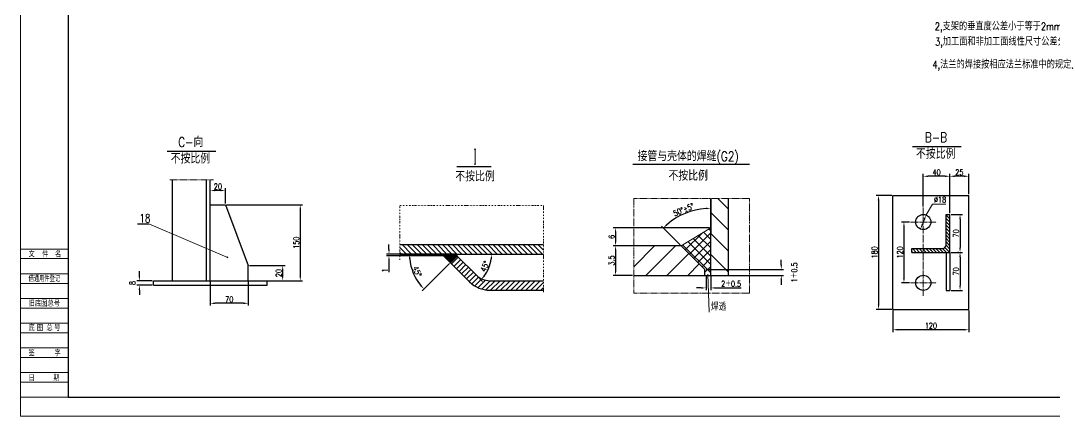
# Model space of a CAD drawing. Header units: millimetres. Extents: x -942 to 2422, y 1139 to 3515.
# Drawn here: x -942 to 1238, y 1139 to 1972 of the extents above; entities that cross this region are included whole.
import ezdxf
from ezdxf.enums import TextEntityAlignment as Align

# ---------------------------------------------------------------- set-up
doc = ezdxf.new("R2010")
doc.units = ezdxf.units.MM
doc.header["$LTSCALE"] = 10
doc.header["$MEASUREMENT"] = 0
for name, pattern in [('DIVIDE2', [0.625, 0.25, -0.125, 0, -0.125, 0, -0.125]), ('MYCENTER', [3.4, 1.5, -0.15, 0.1, -0.15, 1.5]), ('MYJX', [3.65, 1.5, -0.15, 0.1, -0.15, 0.1, -0.15, 1.5])]:
    doc.linetypes.add(name, pattern=pattern)
doc.layers.get('0').update_dxf_attribs({"linetype": 'CONTINUOUS', "lineweight": 25})
doc.layers.get('Defpoints').update_dxf_attribs({"linetype": 'CONTINUOUS', "lineweight": 5})
for name, color, linetype, lineweight in [('1', 7, 'CONTINUOUS', 25), ('2', 2, 'CONTINUOUS', 5), ('3', 3, 'MYCENTER', 5), ('5', 6, 'MYJX', 5), ('6', 4, 'CONTINUOUS', 5)]:
    doc.layers.add(name, color=color, linetype=linetype, lineweight=lineweight)
doc.styles.add('HZTXT', font='txt.shx', dxfattribs={"width": 0.75, "height": 12, "bigfont": 'hztxt.shx'})
doc.styles.get("Standard").update_dxf_attribs({"font": 'txt.shx', "bigfont": 'bigfont.shx'})
doc.dimstyles.get("Standard").update_dxf_attribs({"dimtxt": 0.18, "dimasz": 0.18, "dimexe": 0.18, "dimexo": 0.0625, "dimgap": 0.09, "dimtad": 0, "dimtih": 1, "dimtoh": 1, "dimdec": 4, "dimzin": 0, "dimdsep": 46, "dimtxsty": 'Standard', "dimcen": 0.09, "dimadec": 0, "dimazin": 0, "dimtfac": 1, "dimtdec": 4, "dimtofl": 0, "dimtmove": 0, "dimatfit": 3, "dimfxl": 0, "dimtolj": 1, "dimtzin": 0, "dimarcsym": 0})

# ---------------------------------------------------------------- blocks, each defined once
blk = doc.blocks.new('BORDER')
for p, q in [((0, 1), (0, 0)), ((0, 0), (1, 0))]:
    blk.add_line(p, q)
blk = doc.blocks.new('BIAO2')
at = {"layer": '2'}
for p, q in [((0, 78), (25, 78)), ((0, 73), (25, 73)), ((0, 65), (25, 65)), ((0, 60), (25, 60)), ((0, 52), (25, 52)), ((0, 47), (25, 47)), ((0, 39), (25, 39)), ((0, 34), (25, 34)), ((0, 26), (25, 26)), ((0, 21), (25, 21)), ((0, 13), (25, 13)), ((0, 8), (25, 8)), ((0, 0), (25, 0)), ((25, 0), (25, 0))]:
    blk.add_line(p, q, dxfattribs=at)
at = {"layer": '2', "style": 'HZTXT', "width": 0.8}
for s, p in [('文', (4.17, 73.81)), ('件', (11.34, 73.74)), ('名', (18.09, 73.74)), ('底', (4.16, 34.97)), ('总', (13.58, 34.97)), ('图', (8.59, 34.97)), ('号', (17.73, 34.97)), ('签', (4.16, 21.69)), ('字', (17.82, 21.69)), ('日', (4.13, 8.64)), ('期', (17.23, 8.73))]:
    blk.add_text(s, height=3, dxfattribs=at).set_placement(p)
at = {"layer": '2', "style": 'HZTXT'}
for s, width, p, p2 in [('借通用件登记', 0.702731, (4.2, 60.89), (20.82, 60.89)), ('旧底图总号', 0.844856, (4.14, 47.85), (20.76, 47.85))]:
    blk.add_text(s, height=3, dxfattribs=dict(at, width=width)).set_placement(p, p2, align=Align.FIT)
blk = doc.blocks.new('*D4')
at = {"layer": '6', "color": 0, "lineweight": -2}
blk.add_line((20.9, 1434.3), (32.4, 1422.8), dxfattribs=at)
blk.add_arc((-25.2, 1480.4), 76.4, 322.5083, 352.4917, dxfattribs=at)
at = {"layer": '6', "color": 0}
for points in [[(48.9, 1470.5), (52.2, 1470.3), (51.2, 1480.4)], [(36.7, 1432.8), (34.2, 1435), (28.8, 1426.4)]]:
    blk.add_solid(points, dxfattribs=at)
at = {"layer": 'Defpoints', "color": 0}
for p in [(-141.9, 1480.4), (-21.2, 1476.4), (160.7, 1480.4), (41, 1442.2), (19.1, 1436.1)]:
    blk.add_point(p, dxfattribs=at)
at = {"layer": '6', "color": 0, "insert": (37.3, 1454.5), "char_height": 12, "attachment_point": 5, "rotation": 67.5, "style": 'HZTXT'}
blk.add_mtext('\\A1;45°', dxfattribs=at)
blk = doc.blocks.new('*D5')
at = {"layer": '6', "color": 0, "lineweight": -2}
for p, q in [((-165.1, 1490.4), (-165.1, 1500.4)), ((-23.7, 1480.4), (-170.1, 1480.4)), ((-23.7, 1476.9), (-170.1, 1476.9)), ((-165.1, 1466.9), (-165.1, 1442.3))]:
    blk.add_line(p, q, dxfattribs=at)
at = {"layer": '6', "color": 0}
for points in [[(-166.7, 1490.4), (-163.4, 1490.4), (-165.1, 1480.4)], [(-166.7, 1466.9), (-163.4, 1466.9), (-165.1, 1476.9)]]:
    blk.add_solid(points, dxfattribs=at)
at = {"layer": 'Defpoints', "color": 0}
for p in [(-165.1, 1480.4), (-21.2, 1480.4), (-21.2, 1476.9)]:
    blk.add_point(p, dxfattribs=at)
at = {"layer": '6', "color": 0, "insert": (-173.5, 1446.2), "char_height": 12, "attachment_point": 5, "rotation": 90, "style": 'HZTXT'}
blk.add_mtext('\\A1;1', dxfattribs=at)
blk = doc.blocks.new('*D6')
at = {"layer": '6', "color": 0, "lineweight": -2}
blk.add_line((-37.4, 1460.7), (-94.8, 1403.2), dxfattribs=at)
blk.add_arc((-17.7, 1480.4), 104.1, 185.5073, 219.4927, dxfattribs=at)
at = {"layer": '6', "color": 0}
for points in [[(-123, 1470.3), (-119.6, 1470.5), (-121.8, 1480.4)], [(-96.8, 1415.3), (-99.3, 1413.1), (-91.3, 1406.8)]]:
    blk.add_solid(points, dxfattribs=at)
at = {"layer": 'Defpoints', "color": 0}
for p in [(-141.9, 1480.4), (-35.6, 1462.5), (-21.2, 1476.9), (160.7, 1480.4), (-118.2, 1453.4)]:
    blk.add_point(p, dxfattribs=at)
at = {"layer": '6', "color": 0, "insert": (-105.8, 1443.9), "char_height": 12, "attachment_point": 5, "rotation": 292.5, "style": 'HZTXT'}
blk.add_mtext('\\A1;45°', dxfattribs=at)
blk = doc.blocks.new('*D7')
at = {"layer": '6', "color": 0, "lineweight": -2}
blk.add_line((449.1, 1499.9), (409.9, 1539.1), dxfattribs=at)
blk.add_arc((513.4, 1435.6), 141.3, 94.0383, 130.9447, dxfattribs=at)
at = {"layer": '6', "color": 0}
for points in [[(503.4, 1578.2), (503.5, 1574.9), (513.4, 1576.9)], [(421.9, 1541.1), (419.6, 1543.6), (413.4, 1535.5)]]:
    blk.add_solid(points, dxfattribs=at)
at = {"layer": 'Defpoints', "color": 0}
for p in [(513.4, 1597.6), (476.8, 1572.1), (513.4, 1524), (450.9, 1498.1), (500.9, 1448.1)]:
    blk.add_point(p, dxfattribs=at)
at = {"layer": '6', "color": 0, "insert": (456.1, 1573.9), "char_height": 12, "attachment_point": 5, "rotation": 22.4915, "style": 'HZTXT'}
blk.add_mtext('\\A1;50%%d%%p5%%d', dxfattribs=at)
blk = doc.blocks.new('*D8')
at = {"layer": '6', "color": 0, "lineweight": -2}
for p, q in [((510.9, 1535.6), (307.7, 1535.6)), ((312.7, 1525.6), (312.7, 1508.1)), ((448.4, 1498.1), (307.7, 1498.1))]:
    blk.add_line(p, q, dxfattribs=at)
at = {"layer": '6', "color": 0}
for points in [[(311.1, 1525.6), (314.4, 1525.6), (312.7, 1535.6)], [(311.1, 1508.1), (314.4, 1508.1), (312.7, 1498.1)]]:
    blk.add_solid(points, dxfattribs=at)
at = {"layer": 'Defpoints', "color": 0}
for p in [(513.4, 1535.6), (312.7, 1498.1), (450.9, 1498.1)]:
    blk.add_point(p, dxfattribs=at)
at = {"layer": '6', "color": 0, "insert": (304.3, 1516.8), "char_height": 12, "attachment_point": 5, "rotation": 90, "style": 'HZTXT'}
blk.add_mtext('\\A1;6', dxfattribs=at)
blk = doc.blocks.new('*D9')
at = {"layer": '6', "color": 0, "lineweight": -2}
for p, q in [((348.4, 1498.1), (307.7, 1498.1)), ((312.7, 1488.1), (312.7, 1445.6)), ((348.4, 1435.6), (307.7, 1435.6))]:
    blk.add_line(p, q, dxfattribs=at)
at = {"layer": '6', "color": 0}
for points in [[(311.1, 1488.1), (314.4, 1488.1), (312.7, 1498.1)], [(311.1, 1445.6), (314.4, 1445.6), (312.7, 1435.6)]]:
    blk.add_solid(points, dxfattribs=at)
at = {"layer": 'Defpoints', "color": 0}
for p in [(350.9, 1498.1), (312.7, 1435.6), (350.9, 1435.6)]:
    blk.add_point(p, dxfattribs=at)
at = {"layer": '6', "color": 0, "insert": (304.3, 1466.8), "char_height": 12, "attachment_point": 5, "rotation": 90, "style": 'HZTXT'}
blk.add_mtext('\\A1;3.5', dxfattribs=at)
blk = doc.blocks.new('*D10')
at = {"layer": '6', "color": 0, "lineweight": -2}
for p, q in [((662.1, 1458.1), (662.1, 1468.1)), ((503.4, 1448.1), (667.1, 1448.1)), ((503.4, 1435.6), (667.1, 1435.6)), ((662.1, 1425.6), (662.1, 1415.6))]:
    blk.add_line(p, q, dxfattribs=at)
at = {"layer": '6', "color": 0}
for points in [[(660.5, 1458.1), (663.8, 1458.1), (662.1, 1448.1)], [(660.5, 1425.6), (663.8, 1425.6), (662.1, 1435.6)]]:
    blk.add_solid(points, dxfattribs=at)
at = {"layer": 'Defpoints', "color": 0}
for p in [(500.9, 1448.1), (500.9, 1435.6), (662.1, 1435.6)]:
    blk.add_point(p, dxfattribs=at)
at = {"layer": '6', "color": 0, "insert": (689.7, 1441.8), "char_height": 12, "attachment_point": 5, "rotation": 90, "style": 'HZTXT'}
blk.add_mtext('\\A1;1＋0.5', dxfattribs=at)
blk = doc.blocks.new('*D11')
at = {"layer": '6', "color": 0, "lineweight": -2}
for p, q in [((503.4, 1433.1), (503.4, 1404.2)), ((513.4, 1433.1), (513.4, 1404.2)), ((493.4, 1409.2), (483.4, 1409.2)), ((523.4, 1409.2), (577.6, 1409.2))]:
    blk.add_line(p, q, dxfattribs=at)
at = {"layer": '6', "color": 0}
for points in [[(493.4, 1410.8), (493.4, 1407.5), (503.4, 1409.2)], [(523.4, 1410.8), (523.4, 1407.5), (513.4, 1409.2)]]:
    blk.add_solid(points, dxfattribs=at)
at = {"layer": 'Defpoints', "color": 0}
for p in [(503.4, 1435.6), (513.4, 1435.6), (503.4, 1409.2)]:
    blk.add_point(p, dxfattribs=at)
at = {"layer": '6', "color": 0, "insert": (556.4, 1417.9), "char_height": 12, "attachment_point": 5, "style": 'HZTXT'}
blk.add_mtext('\\A1;2＋0.5', dxfattribs=at)
blk = doc.blocks.new('*D15')
at = {"layer": '6', "color": 0, "lineweight": -2}
for p, q in [((1017.6, 1566.5), (1017.6, 1649.4)), ((1047.6, 1644.4), (1027.6, 1644.4)), ((1057.6, 1606.5), (1057.6, 1649.4))]:
    blk.add_line(p, q, dxfattribs=at)
at = {"layer": '6', "color": 0}
for points in [[(1027.6, 1646), (1027.6, 1642.7), (1017.6, 1644.4)], [(1047.6, 1646), (1047.6, 1642.7), (1057.6, 1644.4)]]:
    blk.add_solid(points, dxfattribs=at)
at = {"layer": 'Defpoints', "color": 0}
for p in [(1017.6, 1644.4), (1057.6, 1604), (1017.6, 1564)]:
    blk.add_point(p, dxfattribs=at)
at = {"layer": '6', "color": 0, "insert": (1037.6, 1652.8), "char_height": 12, "attachment_point": 5, "style": 'HZTXT'}
blk.add_mtext('\\A1;25', dxfattribs=at)
blk = doc.blocks.new('*D16')
at = {"layer": '6', "color": 0, "lineweight": -2}
for p, q in [((961.6, 1580.8), (961.6, 1649.4)), ((1007.6, 1644.4), (971.6, 1644.4)), ((1017.6, 1646.9), (1017.6, 1649.4))]:
    blk.add_line(p, q, dxfattribs=at)
at = {"layer": '6', "color": 0}
for points in [[(971.6, 1646), (971.6, 1642.7), (961.6, 1644.4)], [(1007.6, 1646), (1007.6, 1642.7), (1017.6, 1644.4)]]:
    blk.add_solid(points, dxfattribs=at)
at = {"layer": 'Defpoints', "color": 0}
for p in [(961.6, 1644.4), (1017.6, 1644.4), (961.6, 1578.3)]:
    blk.add_point(p, dxfattribs=at)
at = {"layer": '6', "color": 0, "insert": (989.6, 1652.8), "char_height": 12, "attachment_point": 5, "style": 'HZTXT'}
blk.add_mtext('\\A1;40', dxfattribs=at)
blk = doc.blocks.new('*D17')
at = {"layer": '6', "color": 0, "lineweight": -2}
for p, q in [((1020.1, 1564), (1044.1, 1564)), ((1039.1, 1554), (1039.1, 1494)), ((1020.1, 1484), (1044.1, 1484))]:
    blk.add_line(p, q, dxfattribs=at)
at = {"layer": '6', "color": 0}
for points in [[(1037.4, 1554), (1040.8, 1554), (1039.1, 1564)], [(1037.4, 1494), (1040.8, 1494), (1039.1, 1484)]]:
    blk.add_solid(points, dxfattribs=at)
at = {"layer": 'Defpoints', "color": 0}
for p in [(1017.6, 1564), (1017.6, 1484), (1039.1, 1484)]:
    blk.add_point(p, dxfattribs=at)
at = {"layer": '6', "color": 0, "insert": (1030.7, 1524), "char_height": 12, "attachment_point": 5, "rotation": 90, "style": 'HZTXT'}
blk.add_mtext('\\A1;70', dxfattribs=at)
blk = doc.blocks.new('*D18')
at = {"layer": '6', "color": 0, "lineweight": -2}
for p, q in [((1036.6, 1484), (1034.1, 1484)), ((1039.1, 1474), (1039.1, 1414)), ((1020.1, 1404), (1044.1, 1404))]:
    blk.add_line(p, q, dxfattribs=at)
at = {"layer": '6', "color": 0}
for points in [[(1037.4, 1474), (1040.8, 1474), (1039.1, 1484)], [(1037.4, 1414), (1040.8, 1414), (1039.1, 1404)]]:
    blk.add_solid(points, dxfattribs=at)
at = {"layer": 'Defpoints', "color": 0}
for p in [(1039.1, 1484), (1017.6, 1404), (1039.1, 1404)]:
    blk.add_point(p, dxfattribs=at)
at = {"layer": '6', "color": 0, "insert": (1030.7, 1444), "char_height": 12, "attachment_point": 5, "rotation": 90, "style": 'HZTXT'}
blk.add_mtext('\\A1;70', dxfattribs=at)
blk = doc.blocks.new('*D19')
at = {"layer": '6', "color": 0, "lineweight": -2}
for p, q in [((932.3, 1548), (915.8, 1548)), ((920.8, 1538), (920.8, 1430)), ((932.3, 1420), (915.8, 1420))]:
    blk.add_line(p, q, dxfattribs=at)
at = {"layer": '6', "color": 0}
for points in [[(919.1, 1538), (922.5, 1538), (920.8, 1548)], [(919.1, 1430), (922.5, 1430), (920.8, 1420)]]:
    blk.add_solid(points, dxfattribs=at)
at = {"layer": 'Defpoints', "color": 0}
for p in [(934.8, 1548), (920.8, 1420), (934.8, 1420)]:
    blk.add_point(p, dxfattribs=at)
at = {"layer": '6', "color": 0, "insert": (912.4, 1484), "char_height": 12, "attachment_point": 5, "rotation": 90, "style": 'HZTXT'}
blk.add_mtext('\\A1;120', dxfattribs=at)
blk = doc.blocks.new('*D20')
at = {"layer": '6', "color": 0, "lineweight": -2}
for p, q in [((895.1, 1604), (862.2, 1604)), ((867.2, 1594), (867.2, 1374)), ((895.1, 1364), (862.2, 1364))]:
    blk.add_line(p, q, dxfattribs=at)
at = {"layer": '6', "color": 0}
for points in [[(865.6, 1594), (868.9, 1594), (867.2, 1604)], [(865.6, 1374), (868.9, 1374), (867.2, 1364)]]:
    blk.add_solid(points, dxfattribs=at)
at = {"layer": 'Defpoints', "color": 0}
for p in [(897.6, 1604), (867.2, 1364), (897.6, 1364)]:
    blk.add_point(p, dxfattribs=at)
at = {"layer": '6', "color": 0, "insert": (858.8, 1484), "char_height": 12, "attachment_point": 5, "rotation": 90, "style": 'HZTXT'}
blk.add_mtext('\\A1;180', dxfattribs=at)
blk = doc.blocks.new('*D21')
at = {"layer": '6', "color": 0, "lineweight": -2}
for p, q in [((897.6, 1361.5), (897.6, 1316.1)), ((1057.6, 1361.5), (1057.6, 1316.1)), ((1047.6, 1321.1), (907.6, 1321.1))]:
    blk.add_line(p, q, dxfattribs=at)
at = {"layer": '6', "color": 0}
for points in [[(907.6, 1322.7), (907.6, 1319.4), (897.6, 1321.1)], [(1047.6, 1322.7), (1047.6, 1319.4), (1057.6, 1321.1)]]:
    blk.add_solid(points, dxfattribs=at)
at = {"layer": 'Defpoints', "color": 0}
for p in [(897.6, 1364), (1057.6, 1364), (897.6, 1321.1)]:
    blk.add_point(p, dxfattribs=at)
at = {"layer": '6', "color": 0, "insert": (977.6, 1329.5), "char_height": 12, "attachment_point": 5, "style": 'HZTXT'}
blk.add_mtext('\\A1;120', dxfattribs=at)
blk = doc.blocks.new('*D22')
at = {"layer": '6', "color": 0, "lineweight": -2}
for p, q in [((-541.9, 1586.8), (-541.9, 1619.4)), ((-519.9, 1614.4), (-531.9, 1614.4)), ((-509.9, 1586.8), (-509.9, 1619.4))]:
    blk.add_line(p, q, dxfattribs=at)
at = {"layer": '6', "color": 0}
for points in [[(-531.9, 1616), (-531.9, 1612.7), (-541.9, 1614.4)], [(-519.9, 1616), (-519.9, 1612.7), (-509.9, 1614.4)]]:
    blk.add_solid(points, dxfattribs=at)
at = {"layer": 'Defpoints', "color": 0}
for p in [(-541.9, 1614.4), (-541.9, 1584.3), (-509.9, 1584.3)]:
    blk.add_point(p, dxfattribs=at)
at = {"layer": '6', "color": 0, "insert": (-525.9, 1622.8), "char_height": 12, "attachment_point": 5, "style": 'HZTXT'}
blk.add_mtext('\\A1;20', dxfattribs=at)
blk = doc.blocks.new('*D23')
at = {"layer": '6', "color": 0, "lineweight": -2}
for p, q in [((-459.4, 1456.3), (-384.3, 1456.3)), ((-389.3, 1446.3), (-389.3, 1434.3)), ((-459.4, 1424.3), (-384.3, 1424.3))]:
    blk.add_line(p, q, dxfattribs=at)
at = {"layer": '6', "color": 0}
for points in [[(-390.9, 1446.3), (-387.6, 1446.3), (-389.3, 1456.3)], [(-390.9, 1434.3), (-387.6, 1434.3), (-389.3, 1424.3)]]:
    blk.add_solid(points, dxfattribs=at)
at = {"layer": 'Defpoints', "color": 0}
for p in [(-461.9, 1456.3), (-461.9, 1424.3), (-389.3, 1424.3)]:
    blk.add_point(p, dxfattribs=at)
at = {"layer": '6', "color": 0, "insert": (-397.7, 1440.3), "char_height": 12, "attachment_point": 5, "rotation": 90, "style": 'HZTXT'}
blk.add_mtext('\\A1;20', dxfattribs=at)
blk = doc.blocks.new('*D24')
at = {"layer": '6', "color": 0, "lineweight": -2}
for p, q in [((-507.4, 1584.3), (-347.2, 1584.3)), ((-352.2, 1574.3), (-352.2, 1434.3)), ((-459.4, 1424.3), (-347.2, 1424.3))]:
    blk.add_line(p, q, dxfattribs=at)
at = {"layer": '6', "color": 0}
for points in [[(-353.8, 1574.3), (-350.5, 1574.3), (-352.2, 1584.3)], [(-353.8, 1434.3), (-350.5, 1434.3), (-352.2, 1424.3)]]:
    blk.add_solid(points, dxfattribs=at)
at = {"layer": 'Defpoints', "color": 0}
for p in [(-509.9, 1584.3), (-461.9, 1424.3), (-352.2, 1424.3)]:
    blk.add_point(p, dxfattribs=at)
at = {"layer": '6', "color": 0, "insert": (-360.6, 1504.3), "char_height": 12, "attachment_point": 5, "rotation": 90, "style": 'HZTXT'}
blk.add_mtext('\\A1;150', dxfattribs=at)
blk = doc.blocks.new('*D25')
at = {"layer": '6', "color": 0, "lineweight": -2}
for p, q in [((-541.9, 1421.8), (-541.9, 1371.8)), ((-461.9, 1421.8), (-461.9, 1371.8)), ((-471.9, 1376.8), (-531.9, 1376.8))]:
    blk.add_line(p, q, dxfattribs=at)
at = {"layer": '6', "color": 0}
for points in [[(-531.9, 1378.5), (-531.9, 1375.1), (-541.9, 1376.8)], [(-471.9, 1378.5), (-471.9, 1375.1), (-461.9, 1376.8)]]:
    blk.add_solid(points, dxfattribs=at)
at = {"layer": 'Defpoints', "color": 0}
for p in [(-541.9, 1424.3), (-461.9, 1424.3), (-541.9, 1376.8)]:
    blk.add_point(p, dxfattribs=at)
at = {"layer": '6', "color": 0, "insert": (-501.9, 1385.2), "char_height": 12, "attachment_point": 5, "style": 'HZTXT'}
blk.add_mtext('\\A1;70', dxfattribs=at)
blk = doc.blocks.new('*D26')
at = {"layer": '6', "color": 0, "lineweight": -2}
for p, q in [((-691.5, 1434.3), (-691.5, 1444.3)), ((-664.4, 1424.3), (-696.5, 1424.3)), ((-664.4, 1414.7), (-696.5, 1414.7)), ((-691.5, 1404.7), (-691.5, 1394.7))]:
    blk.add_line(p, q, dxfattribs=at)
at = {"layer": '6', "color": 0}
for points in [[(-693.1, 1434.3), (-689.8, 1434.3), (-691.5, 1424.3)], [(-693.1, 1404.7), (-689.8, 1404.7), (-691.5, 1414.7)]]:
    blk.add_solid(points, dxfattribs=at)
at = {"layer": 'Defpoints', "color": 0}
for p in [(-661.9, 1424.3), (-691.5, 1414.7), (-661.9, 1414.7)]:
    blk.add_point(p, dxfattribs=at)
at = {"layer": '6', "color": 0, "insert": (-706.1, 1419.5), "char_height": 12, "attachment_point": 5, "rotation": 90, "style": 'HZTXT'}
blk.add_mtext('\\A1;8', dxfattribs=at)

msp = doc.modelspace()

# ---------------------------------------------------------------- hatches: boundary and pattern name
at = {"layer": '2'}
h = msp.add_hatch(dxfattribs=at)
h.set_pattern_fill('ANSI31', color=256, scale=60, angle=90, style=0)
h.set_pattern_definition([(135, (32985.1646, -3228.1755), (-5.3033009, -5.3033009), [])])
h.paths.add_polyline_path([(-141.9, 1500.4), (-141.9, 1480.4), (160.7, 1480.4), (160.7, 1500.4)])
h = msp.add_hatch(dxfattribs=at)
h.set_pattern_fill('ANSI31', color=256, scale=60, style=0)
h.set_pattern_definition([(45, (32985.1646, -3228.1755), (-5.3033009, 5.3033009), [])])
h.paths.add_polyline_path([(-21.2, 1476.4), (-35.3, 1462.2), (5, 1421.9, 0.198912), (47.4, 1404.4), (160.7, 1404.4), (160.7, 1424.4), (47.4, 1424.4, -0.198912), (19.1, 1436.1)])
at = {"layer": '6'}
h = msp.add_hatch(dxfattribs=at)
h.set_pattern_fill('ANSI31', color=256, scale=40, angle=90, style=0)
h.set_pattern_definition([(135, (32757.767, -2969.0527), (-3.5355339, -3.5355339), [])])
h.paths.add_polyline_path([(1009.6, 1500, -0.414214), (1001.6, 1492), (961.6, 1492), (961.6, 1484), (1017.6, 1484), (1017.6, 1564), (1009.6, 1564)])
h.paths.add_polyline_path([(961.6, 1484), (961.6, 1492), (937.6, 1492), (937.6, 1484)])
h = msp.add_hatch(dxfattribs=at)
h.set_pattern_fill('ANSI37', color=256, scale=8, angle=90, style=0)
h.set_pattern_definition([(135, (32985.1646, -3228.1755), (-0.70710678, -0.70710678), []), (225, (32985.1646, -3228.1755), (0.70710678, -0.70710678), [])])
h.paths.add_polyline_path([(-21.2, 1476.4), (-21.2, 1480.4), (-53.5, 1480.4), (-35.3, 1462.2)])

# ---------------------------------------------------------------- linework, layer by layer
for p, q in [((-21.7, 1665), (50.7, 1665)), ((349, 1670.1), (595.3, 1670.1)), ((513.4, 1435.6), (513.4, 1597.6)), ((550.9, 1435.6), (550.9, 1597.6)), ((-141.9, 1500.4), (160.7, 1500.4)), ((-141.9, 1480.4), (160.7, 1480.4)), ((-53.5, 1480.4), (5, 1421.9)), ((-21.2, 1476.4), (19.1, 1436.1)), ((47.4, 1424.4), (160.7, 1424.4)), ((47.4, 1404.4), (160.7, 1404.4))]:
    msp.add_line(p, q)
for radius in [60, 40]:
    msp.add_arc((47.4, 1464.4), radius, 225, 270)
at = {"layer": '1'}
for p, q in [((-841.8, 3474.8), (-841.8, 1178.8)), ((938.7, 1707.2), (1041.4, 1707.2)), ((-632.7, 1697.3), (-530, 1697.3)), ((-621.9, 1424.3), (-621.9, 1636.8)), ((-549.9, 1424.3), (-549.9, 1636.8)), ((-541.9, 1424.3), (-541.9, 1636.8)), ((513.4, 1597.6), (513.4, 1524)), ((897.6, 1364), (897.6, 1604)), ((897.6, 1604), (1057.6, 1604)), ((1057.6, 1364), (1057.6, 1604)), ((-541.9, 1584.3), (-509.9, 1584.3)), ((-509.9, 1584.3), (-461.9, 1456.3)), ((1009.6, 1500), (1009.6, 1564)), ((1009.6, 1564), (1017.6, 1564)), ((1017.6, 1484), (1017.6, 1564)), ((-695.1, 1544), (-671.4, 1544)), ((513.4, 1529.1), (509.3, 1533.2)), ((450.9, 1498.1), (350.9, 1498.1)), ((500.9, 1448.1), (450.9, 1498.1)), ((937.6, 1484), (937.6, 1492)), ((937.6, 1492), (1001.6, 1492)), ((937.6, 1484), (1017.6, 1484)), ((1009.6, 1484), (1009.6, 1404)), ((1017.6, 1484), (1017.6, 1404)), ((-461.9, 1424.3), (-461.9, 1456.3)), ((500.9, 1435.6), (500.9, 1448.1)), ((-661.9, 1424.3), (-421.9, 1424.3)), ((-661.9, 1414.7), (-661.9, 1424.3)), ((-421.9, 1414.7), (-421.9, 1424.3)), ((350.9, 1435.6), (594.9, 1435.6)), ((513.4, 1436.9), (512.1, 1435.6)), ((-661.9, 1414.7), (-421.9, 1414.7)), ((1009.6, 1404), (1017.6, 1404)), ((897.6, 1364), (1057.6, 1364)), ((-841.8, 1178.8), (2382.2, 1178.8))]:
    msp.add_line(p, q, dxfattribs=at)
at = {"layer": '1', "const_width": 1.75}
msp.add_lwpolyline([(-504.9, 1473.6, -1), (-506.7, 1473.6, -1)], format="xyb", close=True, dxfattribs=at)
at = {"layer": '1'}
for centre in [(961.6, 1548), (961.6, 1420)]:
    msp.add_circle(centre, 16, dxfattribs=at)
msp.add_arc((1001.6, 1500), 8, 270, 0, dxfattribs=at)
at = {"layer": '2'}
for p, q in [((14.3, 1701.5), (18.3, 1701.5)), ((16.3, 1669.5), (16.3, 1701.5)), ((14.3, 1669.5), (18.3, 1669.5)), ((550.9, 1574.8), (528.1, 1597.6)), ((513.4, 1568.1), (550.9, 1530.6)), ((513.4, 1535.6), (450.9, 1498.1)), ((498.3, 1526.5), (513.4, 1511.4)), ((495, 1524.5), (459.7, 1489.3)), ((513.4, 1458.4), (465.1, 1506.6)), ((468.5, 1480.4), (513.4, 1525.3)), ((476.2, 1513.3), (513.4, 1476.1)), ((513.4, 1507.6), (477.4, 1471.6)), ((513.4, 1493.7), (487.2, 1519.9)), ((550.9, 1486.4), (513.4, 1523.9)), ((395.1, 1498.1), (350.9, 1453.8)), ((376.8, 1435.6), (439.3, 1498.1)), ((454.1, 1500), (513.4, 1440.7)), ((486.2, 1462.7), (513.4, 1489.9)), ((-21.2, 1476.4), (-35.3, 1462.2)), ((-21.2, 1476.4), (-21.2, 1480.4)), ((467.2, 1481.8), (421, 1435.6)), ((513.4, 1472.2), (495.1, 1453.9)), ((513.4, 1479.7), (550.9, 1442.2)), ((465.2, 1435.6), (489.3, 1459.7)), ((500.9, 1442.1), (513.4, 1454.6)), ((350.9, 1435.6), (500.9, 1435.6))]:
    msp.add_line(p, q, dxfattribs=at)
at = {"layer": '3'}
for p, q in [((961.6, 1578.3), (961.6, 1392.1)), ((934.8, 1548), (989.7, 1548)), ((934.8, 1420), (989.7, 1420))]:
    msp.add_line(p, q, dxfattribs=at)
at = {"layer": '5'}
for p, q in [((-627.4, 1636.8), (-535.4, 1636.8)), ((594.9, 1597.6), (350.9, 1597.6)), ((350.9, 1597.6), (350.9, 1398.4)), ((594.9, 1398.4), (594.9, 1597.6)), ((594.9, 1398.4), (350.9, 1398.4))]:
    msp.add_line(p, q, dxfattribs=at)
at = {"layer": '5', "linetype": 'DIVIDE2'}
for p, q in [((-141.9, 1468.2), (-141.9, 1582.7)), ((-141.9, 1582.7), (160.7, 1582.7)), ((160.7, 1582.7), (160.7, 1400))]:
    msp.add_line(p, q, dxfattribs=at)
at = {"layer": '6'}
for p, q in [((980.9, 1585.9), (967.5, 1562.9)), ((1009, 1585.9), (980.9, 1585.9)), ((959.4, 1542.4), (963.8, 1553.6)), ((-506.7, 1473.6), (-671.4, 1544)), ((507.5, 1438.1), (509.9, 1357.9))]:
    msp.add_line(p, q, dxfattribs=at)
for points in [[(962.3, 1554.2), (965.4, 1553), (967.5, 1562.9)], [(957.8, 1543), (960.9, 1541.8), (955.7, 1533.1)]]:
    msp.add_solid(points, dxfattribs=at)

# ---------------------------------------------------------------- block references
at = {"xscale": 4, "yscale": 4, "zscale": 4}
msp.add_blockref('BIAO2', (-941.8, 1178.8), dxfattribs=at)
at = {"layer": '2', "xscale": 3364, "yscale": 2376, "zscale": 3364}
msp.add_blockref('BORDER', (-941.8, 1138.8), dxfattribs=at)

# ---------------------------------------------------------------- texts
at = {"layer": '2', "style": 'HZTXT'}
for s, height, width, p in [('2,支架的垂直度公差小于等于2mm/m,且不超过3mm.', 16, 0.8, (985.8, 1951.9)), ('3,加工面和非加工面线性尺寸公差分别按GB/T1804-92中m级和c级精度要求.', 16, 0.8, (986.4, 1919.8)), ('4,法兰的焊接按相应法兰标准中的规定.', 16, 0.8, (980.7, 1871.5)), ('18', 18, 0.75, (-691.3, 1546.8))]:
    msp.add_text(s, height=height, dxfattribs=dict(at, width=width)).set_placement(p)
at = {"layer": '2', "style": 'HZTXT', "width": 0.8}
for s, height, p in [('C-向', 20, (-583.1, 1706.4)), ('B-B', 20, (988.4, 1716.3)), ('不按比例', 20, (987.7, 1681.2)), ('不按比例', 20, (-583.8, 1671.3)), ('接管与壳体的焊缝(G2)', 20, (465.9, 1676.3)), ('不按比例', 20, (465.9, 1635.2)), ('不按比例', 20, (16.3, 1633.7)), ('焊透', 15, (530.1, 1361.8))]:
    msp.add_text(s, height=height, dxfattribs=at).set_placement(p, align=Align.CENTER)
at = {"layer": '6', "insert": (984.1, 1601.1), "char_height": 12, "width": 58.347, "attachment_point": 1, "style": 'HZTXT'}
msp.add_mtext('%%c18', dxfattribs=at)

# ---------------------------------------------------------------- dimensions: what is measured, and where the dimension line sits
at = {"layer": '6'}
for base, p1, p2, text, picture, middle in [((961.6, 1644.4), (1017.6, 1644.4), (961.6, 1578.3), '40', '*D16', (989.6, 1652.8)), ((1017.6, 1644.4), (1057.6, 1604), (1017.6, 1564), '25', '*D15', (1037.6, 1652.8)), ((-541.9, 1614.4), (-509.9, 1584.3), (-541.9, 1584.3), '20', '*D22', (-525.9, 1622.8)), ((-541.9, 1376.8), (-461.9, 1424.3), (-541.9, 1424.3), '70', '*D25', (-501.9, 1385.2)), ((897.6, 1321.1), (1057.6, 1364), (897.6, 1364), '120', '*D21', (977.6, 1329.5))]:
    dim = msp.add_linear_dim(base=base, p1=p1, p2=p2, text=text, dimstyle='Standard', override={"dimscale": 4, "dimtxt": 12, "dimasz": 2.5, "dimexe": 1.25, "dimexo": 0.625, "dimgap": 0.6, "dimtad": 1, "dimtih": 0, "dimtoh": 0, "dimdec": 0, "dimtxsty": 'HZTXT', "dimcen": 2.5, "dimtdec": 0, "dimtmove": 2}, dxfattribs=at)
    dim.commit()
    dim.dimension.update_dxf_attribs({"geometry": picture, "text_midpoint": middle})
dim = msp.add_angular_dim_2l(base=(476.8, 1572.1), line1=((500.9, 1448.1), (450.9, 1498.1)), line2=((513.4, 1597.6), (513.4, 1524)), text='50%%d%%p5%%d', dimstyle='Standard', override={"dimscale": 4, "dimtxt": 12, "dimasz": 2.5, "dimexe": 1.25, "dimexo": 0.625, "dimgap": 0.6, "dimtad": 1, "dimtih": 0, "dimtoh": 0, "dimdec": 0, "dimtxsty": 'HZTXT', "dimcen": 2.5, "dimtdec": 0, "dimtmove": 2}, dxfattribs=at)
dim.commit()
dim.dimension.update_dxf_attribs({"geometry": '*D7', "text_midpoint": (456.1, 1573.9)})
for base, p1, p2, text, picture, middle in [((867.2, 1364), (897.6, 1604), (897.6, 1364), '180', '*D20', (858.8, 1484)), ((-352.2, 1424.3), (-509.9, 1584.3), (-461.9, 1424.3), '150', '*D24', (-360.6, 1504.3)), ((920.8, 1420), (934.8, 1548), (934.8, 1420), '120', '*D19', (912.4, 1484)), ((1039.1, 1484), (1017.6, 1564), (1017.6, 1484), '70', '*D17', (1030.7, 1524)), ((312.7, 1498.1), (513.4, 1535.6), (450.9, 1498.1), '6', '*D8', (304.3, 1516.8)), ((312.7, 1435.6), (350.9, 1498.1), (350.9, 1435.6), '3.5', '*D9', (304.3, 1466.8)), ((1039.1, 1404), (1039.1, 1484), (1017.6, 1404), '70', '*D18', (1030.7, 1444)), ((662.1, 1435.6), (500.9, 1448.1), (500.9, 1435.6), '1＋0.5', '*D10', (689.7, 1441.8)), ((-691.5, 1414.7), (-661.9, 1424.3), (-661.9, 1414.7), '8', '*D26', (-706.1, 1419.5)), ((-389.3, 1424.3), (-461.9, 1456.3), (-461.9, 1424.3), '20', '*D23', (-397.7, 1440.3))]:
    dim = msp.add_linear_dim(base=base, p1=p1, p2=p2, angle=90, text=text, dimstyle='Standard', override={"dimscale": 4, "dimtxt": 12, "dimasz": 2.5, "dimexe": 1.25, "dimexo": 0.625, "dimgap": 0.6, "dimtad": 1, "dimtih": 0, "dimtoh": 0, "dimdec": 0, "dimtxsty": 'HZTXT', "dimcen": 2.5, "dimtdec": 0, "dimtmove": 2}, dxfattribs=at)
    dim.commit()
    dim.dimension.update_dxf_attribs({"geometry": picture, "text_midpoint": middle})
dim = msp.add_linear_dim(base=(-165.1, 1480.4), p1=(-21.2, 1476.9), p2=(-21.2, 1480.4), angle=90, text='1', dimstyle='Standard', override={"dimscale": 4, "dimtxt": 12, "dimasz": 2.5, "dimexe": 1.25, "dimexo": 0.625, "dimgap": 0.6, "dimtad": 1, "dimtih": 0, "dimtoh": 0, "dimdec": 0, "dimtxsty": 'HZTXT', "dimcen": 2.5, "dimtdec": 0}, dxfattribs=at)
dim.commit()
dim.dimension.update_dxf_attribs({"geometry": '*D5', "text_midpoint": (-165.1, 1446.2), "dimtype": 160})
for base, line1, line2, picture, middle in [((41, 1442.2), ((-21.2, 1476.4), (19.1, 1436.1)), ((-141.9, 1480.4), (160.7, 1480.4)), '*D4', (37.3, 1454.5)), ((-118.2, 1453.4), ((-141.9, 1480.4), (160.7, 1480.4)), ((-21.2, 1476.9), (-35.6, 1462.5)), '*D6', (-105.8, 1443.9))]:
    dim = msp.add_angular_dim_2l(base=base, line1=line1, line2=line2, dimstyle='Standard', override={"dimscale": 4, "dimtxt": 12, "dimasz": 2.5, "dimexe": 1.25, "dimexo": 0.625, "dimgap": 0.6, "dimtad": 1, "dimtih": 0, "dimtoh": 0, "dimdec": 0, "dimtxsty": 'HZTXT', "dimcen": 2.5, "dimtdec": 0, "dimtmove": 2}, dxfattribs=at)
    dim.commit()
    dim.dimension.update_dxf_attribs({"geometry": picture, "text_midpoint": middle})
dim = msp.add_linear_dim(base=(503.4, 1409.2), p1=(513.4, 1435.6), p2=(503.4, 1435.6), text='2＋0.5', dimstyle='Standard', override={"dimscale": 4, "dimtxt": 12, "dimasz": 2.5, "dimexe": 1.25, "dimexo": 0.625, "dimgap": 0.6, "dimtad": 1, "dimtih": 0, "dimtoh": 0, "dimdec": 0, "dimtxsty": 'HZTXT', "dimcen": 2.5, "dimtdec": 0}, dxfattribs=at)
dim.commit()
dim.dimension.update_dxf_attribs({"geometry": '*D11', "text_midpoint": (556.4, 1409.2), "dimtype": 160})

doc.saveas('drawing.dxf')
